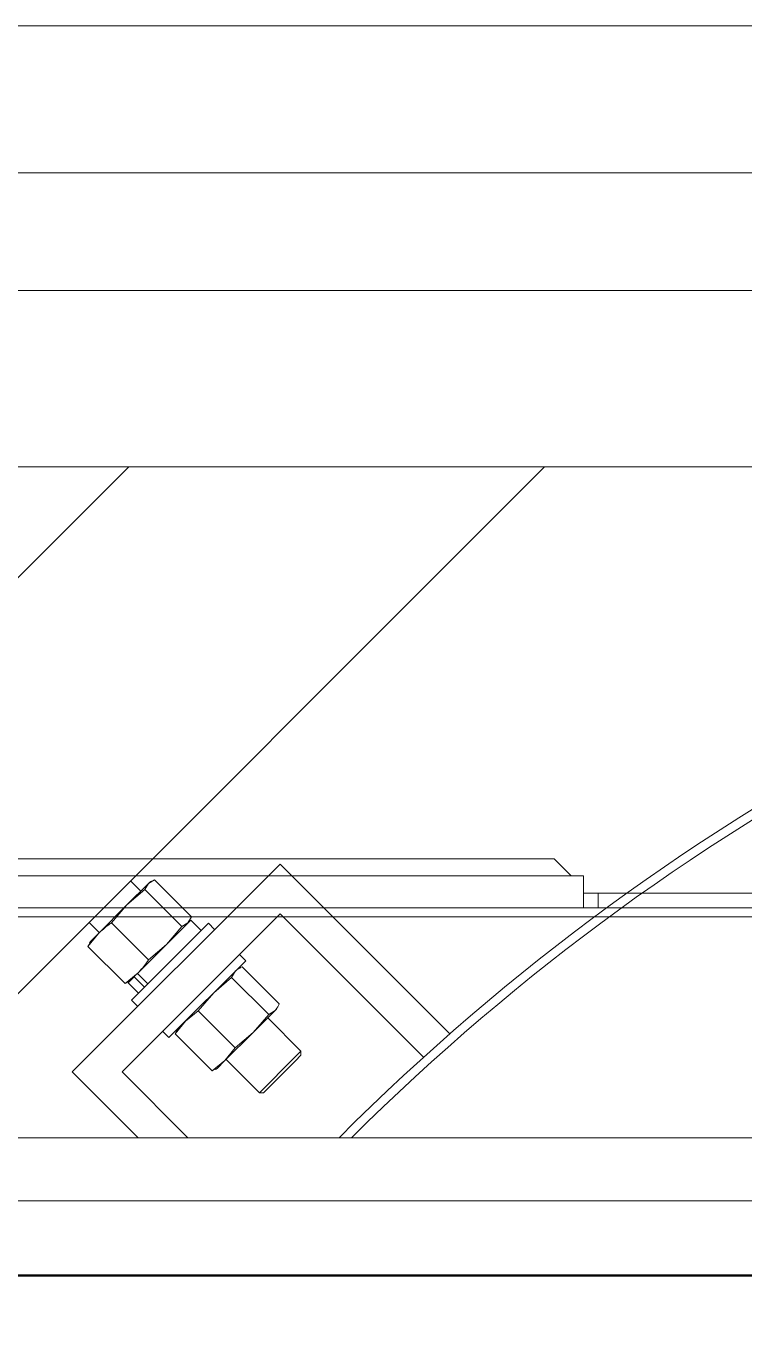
# Model space of a CAD drawing. Header units: millimetres. Extents: x 163705 to 1616509, y 81827 to 302547.
# Drawn here: x 215098.2 to 215342.5, y 144544.8 to 144984.6 of the extents above; entities that cross this region are included whole.
import ezdxf

# ---------------------------------------------------------------- set-up
doc = ezdxf.new("R2010")
doc.units = ezdxf.units.MM
doc.header["$LTSCALE"] = 10
doc.layers.add('1-设备轮廓', color=2, linetype='Continuous', lineweight=18)

# ---------------------------------------------------------------- blocks, each defined once
blk = doc.blocks.new('G$CB724F952')
blk.add_lwpolyline([(3, 3), (3, 1753), (1753, 1753), (1753, 3)], close=True)
blk.add_lwpolyline([(1653, 1713), (103, 1713)])
blk = doc.blocks.new('G$C3B61D3F5')
for p, q in [((1411, 1341.73), (1211, 1341.73)), ((1416.83, 1335.9), (1411, 1341.73)), ((1421, 1335.9), (1201, 1335.9)), ((1260, 1335.9), (1272, 1335.9)), ((1362, 1335.9), (1350, 1335.9)), ((1421, 1335.9), (1421, 1325)), ((1426, 1330), (1421, 1330)), ((1426, 1325), (1426, 1330)), ((1426, 1330), (2695, 1330)), ((1011, 1325), (2611, 1325)), ((2608, 1322), (1014, 1322))]:
    blk.add_line(p, q)
blk = doc.blocks.new('A$C2f6614b9')
at = {"layer": '1-设备轮廓', "lineweight": 50, "ltscale": 5}
blk.add_line((16925.01, 1949.99), (1300, 1949.99), dxfattribs=at)
at = {"layer": '1-设备轮廓'}
for name, p in [('G$CB724F952', (14672.01, 572.01)), ('G$C3B61D3F5', (13739.01, 750))]:
    blk.add_blockref(name, p, dxfattribs=at)
blk = doc.blocks.new('G$CE9C43516')
for p, q in [((1291, 2205), (421, 2205)), ((1291, 2155), (421, 2155)), ((1291, 2055), (421, 2055)), ((421, 1725.71), (750.29, 2055)), ((421, 1584.29), (891.71, 2055)), ((801.78, 1919.93), (731.07, 1849.22)), ((859.49, 1862.22), (801.78, 1919.93)), ((757.01, 1913.34), (749.69, 1906.03)), ((754.4, 1910.74), (750.93, 1914.22)), ((755.77, 1911.27), (757.01, 1913.34)), ((757.01, 1913.34), (759.08, 1914.58)), ((757.42, 1913.76), (757.01, 1913.34)), ((758, 1914.09), (757.42, 1913.76)), ((759.08, 1914.58), (771.68, 1901.98)), ((749.69, 1906.03), (755.77, 1911.27)), ((755.77, 1911.27), (768.37, 1898.67)), ((749.69, 1906.03), (740.02, 1896.35)), ((744.45, 1899.95), (749.69, 1906.03)), ((748.04, 1849.22), (801.78, 1902.96)), ((753.23, 1882.69), (771.43, 1900.89)), ((771.68, 1901.98), (770.44, 1899.91)), ((770.86, 1900.32), (771.19, 1900.9)), ((774.96, 1897.36), (771.43, 1900.89)), ((801.78, 1902.96), (850.52, 1854.22)), ((736.42, 1891.92), (740.02, 1896.35)), ((736.78, 1900.07), (740.26, 1896.6)), ((737.24, 1893.58), (740.02, 1896.35)), ((744.45, 1899.95), (757.04, 1887.35)), ((751.22, 1873.62), (777.38, 1899.78)), ((768.37, 1898.67), (763.13, 1892.59)), ((770.44, 1899.91), (768.37, 1898.67)), ((779.51, 1897.66), (777.38, 1899.78)), ((737.03, 1892.93), (736.42, 1891.92)), ((736.42, 1891.92), (749.02, 1879.32)), ((737.24, 1893.58), (736.91, 1893)), ((763.13, 1892.59), (757.04, 1887.35)), ((763.95, 1860.89), (790.11, 1887.05)), ((790.11, 1887.05), (787.99, 1889.17)), ((753.45, 1882.92), (749.02, 1879.32)), ((753.23, 1882.69), (752.52, 1881.99)), ((753.23, 1882.69), (756.76, 1879.16)), ((785.29, 1881.39), (786.64, 1883.58)), ((787.76, 1884.43), (787.12, 1884.06)), ((788.83, 1884.93), (801.43, 1872.34)), ((749.02, 1879.32), (750.03, 1879.93)), ((750.1, 1879.81), (750.68, 1880.14)), ((750.11, 1879.57), (752.09, 1881.55)), ((750.11, 1879.57), (753.64, 1876.04)), ((752.09, 1881.55), (752.52, 1881.99)), ((752.09, 1881.55), (755.62, 1878.02)), ((779.18, 1876.12), (785.29, 1881.39)), ((785.29, 1881.39), (797.88, 1868.79)), ((773.9, 1870.01), (779.18, 1876.12)), ((751.22, 1873.62), (753.34, 1871.49)), ((769.57, 1866.51), (773.9, 1870.01)), ((773.9, 1870.01), (786.5, 1857.41)), ((800.08, 1870.14), (792.61, 1862.68)), ((800.08, 1870.14), (797.88, 1868.79)), ((800.55, 1870.62), (800.08, 1870.14)), ((800.55, 1870.62), (800.92, 1871.26)), ((766.07, 1862.17), (769.57, 1866.51)), ((797.88, 1868.79), (792.61, 1862.68)), ((808.85, 1856.29), (797.54, 1867.61)), ((761.83, 1863.01), (763.95, 1860.89)), ((766.67, 1863.15), (766.07, 1862.17)), ((766.07, 1862.17), (778.66, 1849.57)), ((766.94, 1863.88), (766.57, 1863.24)), ((792.61, 1862.68), (783, 1853.07)), ((792.61, 1862.68), (786.5, 1857.41)), ((786.5, 1857.41), (783, 1853.07)), ((806.8, 1854.24), (808.85, 1856.29)), ((808.85, 1854.88), (808.85, 1856.29)), ((783, 1853.07), (778.66, 1849.57)), ((783, 1853.07), (780.38, 1850.45)), ((783.39, 1853.46), (794.71, 1842.15)), ((794.71, 1842.15), (806.8, 1854.24)), ((807.01, 1853.04), (796.12, 1842.15)), ((808.85, 1854.88), (807.01, 1853.04)), ((731.07, 1849.22), (753.46, 1826.83)), ((770.43, 1826.83), (748.04, 1849.22)), ((778.66, 1849.57), (779.65, 1850.18)), ((779.74, 1850.08), (780.38, 1850.45)), ((794.71, 1842.15), (796.12, 1842.15)), ((1322.52, 1826.83), (663.54, 1826.83)), ((1322.52, 1805.4), (642.11, 1805.4))]:
    blk.add_line(p, q)
for radius, start, end in [(775, 99.2818, 135.12301), (772, 99.54389, 134.90088)]:
    blk.add_arc((1371, 1280), radius, start, end)
for points, knots in [([(740.02, 1896.35), (741.11, 1897.34), (742.51, 1898.62), (744.09, 1899.7), (744.45, 1899.95)], [0, 0, 0, 0, 0.774963, 1, 1, 1, 1]), ([(757.04, 1887.35), (756.8, 1886.99), (755.72, 1885.41), (754.44, 1884.01), (753.45, 1882.92)], [0, 0, 0, 0, 0.2250368, 1, 1, 1, 1]), ([(787.8, 1884.37), (787.95, 1884.49), (788.25, 1884.72), (788.64, 1884.86), (788.83, 1884.93)], [0, 0, 0, 0, 0.5005291, 1, 1, 1, 1]), ([(801.43, 1872.34), (801.35, 1872.15), (801.02, 1871.31), (800.49, 1870.65), (800.08, 1870.14)], [0, 0, 0, 0, 0.225037, 1, 1, 1, 1])]:
    blk.add_open_spline(points, degree=3, knots=knots)
blk = doc.blocks.new('A$C7121566b')
at = {"layer": '1-设备轮廓'}
for name, p in [('G$CE9C43516', (4454.72, 2220.13)), ('G$CB724F952', (4971.66, 2622.13))]:
    blk.add_blockref(name, p, dxfattribs=at)

msp = doc.modelspace()

# ---------------------------------------------------------------- block references
for name, p in [('A$C7121566b', (209928.183, 140559.499)), ('A$C2f6614b9', (200127.833, 142609.632))]:
    msp.add_blockref(name, p)

doc.saveas('drawing.dxf')
